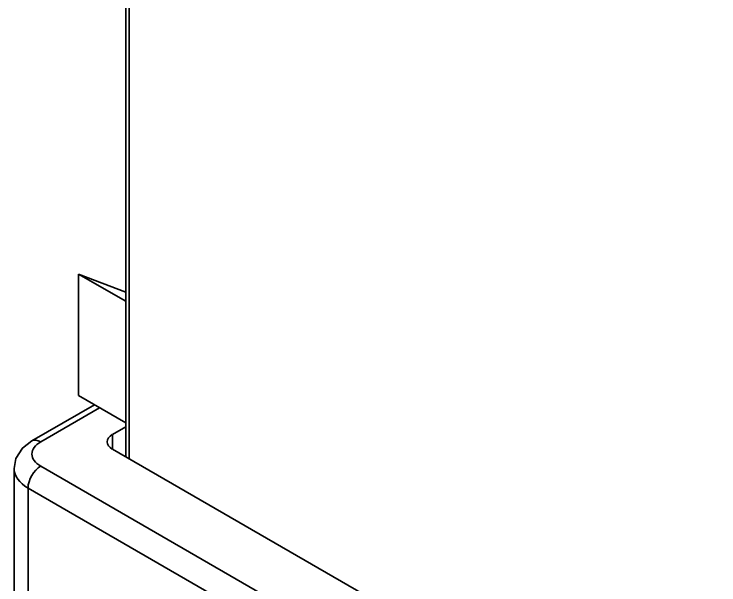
# Model space of a CAD drawing. Header units: millimetres. Extents: x -70 to 70, y -99 to 99.
# Drawn here: x 26.34 to 38.17, y -8.69 to 0.9 of the extents above; entities that cross this region are included whole.
import ezdxf

# ---------------------------------------------------------------- set-up
doc = ezdxf.new("R2010")
doc.units = ezdxf.units.MM
doc.layers.add('粗实线层', color=7, linetype='Continuous', lineweight=35)

msp = doc.modelspace()

# ---------------------------------------------------------------- linework, layer by layer
at = {"layer": '粗实线层', "color": 7, "lineweight": 35, "ltscale": 0.3575}
for p, q in [((28.217, -6.537), (28.217, 7.636)), ((28.275, -6.571), (28.275, 7.555)), ((28.217, -3.924), (27.427, -3.468)), ((27.427, -5.509), (27.427, -3.468)), ((27.427, -3.468), (28.217, -3.772)), ((28.217, -5.965), (27.427, -5.509)), ((26.64, -6.27), (27.692, -5.663)), ((26.79, -6.285), (27.78, -5.713)), ((27.993, -6.162), (28.217, -6.033)), ((27.993, -6.162), (27.993, -6.407)), ((38.175, -12.286), (27.993, -6.407)), ((26.344, -13.021), (26.344, -6.734)), ((37.68, -12.98), (26.79, -6.693)), ((37.468, -13.348), (26.578, -7.061)), ((26.578, -13.348), (26.578, -7.061))]:
    msp.add_line(p, q, dxfattribs=at)
msp.add_lwpolyline([(26.344, -6.734), (26.375, -6.567), (26.487, -6.389), (26.64, -6.27)], dxfattribs=at)
for centre, major_axis, start_param, end_param in [((26.79, -6.53), (-0.15, 0.26), 5.497787, 6.283185), ((28.205, -6.285), (0.3, 0), 2.356194, 3.141593), ((27.144, -6.489), (0.5, 0), 2.356194, 3.926991), ((28.205, -6.285), (0.3, 0), 3.141593, 3.926991), ((27.144, -6.734), (0.8, 0), 3.141593, 3.926991), ((26.79, -6.938), (-0.15, -0.26), 3.926991, 5.497787)]:
    msp.add_ellipse(centre, major_axis=major_axis, ratio=0.57735, start_param=start_param, end_param=end_param, dxfattribs=at)

doc.saveas('drawing.dxf')
